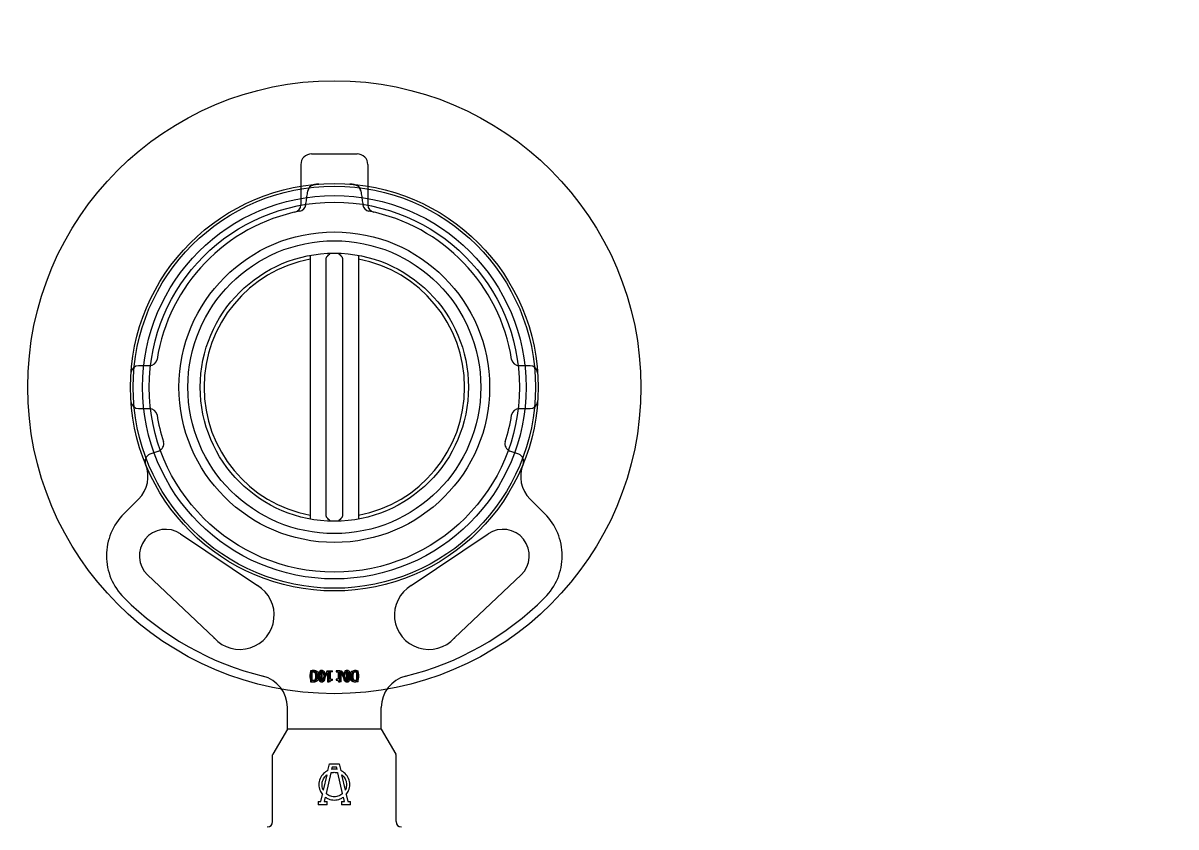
# Model space of a CAD drawing. Header units: inches. Extents: x 20 to 536, y 8 to 344.
# Drawn here: x 256.25 to 273.18, y 234.61 to 246.42 of the extents above; entities that cross this region are included whole.
import ezdxf

# ---------------------------------------------------------------- set-up
doc = ezdxf.new("R2010")
doc.units = ezdxf.units.IN
doc.header["$LTSCALE"] = 16
doc.header["$MEASUREMENT"] = 0
doc.linetypes.add('DASHED', pattern=[0.2067, 0.1654, -0.0413])
for name, color, linetype, lineweight in [('Dimension (ANSI)', 7, 'Continuous', 25), ('Hatch', 7, 'Continuous', 18), ('Hidden', 7, 'DASHED', 18), ('Visible', 7, 'Continuous', 18)]:
    doc.layers.add(name, color=color, linetype=linetype, lineweight=lineweight)
doc.styles.add('Standard D-E', font='arial.ttf')
doc.dimstyles.new('in [mm] D-E NeptuneBenson', dxfattribs={"dimscale": 16, "dimtxt": 0.15, "dimasz": 0.098425, "dimexe": 0.125, "dimexo": 0.063, "dimgap": 0.031496, "dimtad": 0, "dimtih": 1, "dimtoh": 1, "dimdec": 4, "dimrnd": 1e-08, "dimzin": 3, "dimdsep": 46, "dimlunit": 5, "dimtxsty": 'Standard D-E', "dimcen": 0.09, "dimdle": 0.393701, "dimclrd": 256, "dimclre": 256, "dimclrt": 256, "dimadec": 1, "dimazin": 1, "dimtfac": 1, "dimtofl": 0, "dimtmove": 0, "dimatfit": 3, "dimfxl": 1, "dimfrac": 1, "dimtolj": 1, "dimtzin": 4, "dimlwd": -1, "dimlwe": -1, "dimarcsym": 0})

# ---------------------------------------------------------------- blocks, each defined once
blk = doc.blocks.new('*D30')
at = {"layer": 'Defpoints', "color": 0, "transparency": 16777216}
for p in [(280.365, 266.212), (205.772, 251.439), (235.538, 221.673)]:
    blk.add_point(p, dxfattribs=at)
at = {"layer": 'Dimension (ANSI)', "transparency": 16777216}
for p, q in [((279.652, 266.925), (249.04, 297.536)), ((249.341, 295.008), (234.901, 280.568)), ((206.886, 252.553), (221.326, 266.993)), ((234.826, 222.386), (204.358, 252.854))]:
    blk.add_line(p, q, dxfattribs=at)
for points in [[(249.155, 295.194), (249.527, 294.823), (250.455, 296.122)], [(206.7, 252.739), (207.071, 252.367), (205.772, 251.439)]]:
    blk.add_solid(points, dxfattribs=at)
at = {"layer": 'Dimension (ANSI)', "transparency": 16777216, "char_height": 2.4, "attachment_point": 5, "rotation": 45, "style": 'Standard D-E'}
for s, insert in [('\\A1; 63{\\H1x;\\S3#16;} in', (226.008, 275.886)), ('\\A1;[1605.0 mm]', (229.557, 272.337))]:
    blk.add_mtext(s, dxfattribs=dict(at, insert=insert))

msp = doc.modelspace()

# ---------------------------------------------------------------- hatches: boundary and pattern name
at = {"layer": 'Hatch'}
h = msp.add_hatch(dxfattribs=at)
h.set_pattern_fill('ANSI31', color=256, scale=16, style=0)
edge = h.paths.add_edge_path()
edge.add_spline(control_points=[(288.5143, 241.07162), (288.48266, 241.0399), (288.45094, 241.00827), (288.38739, 240.94522), (288.35556, 240.9138), (288.32365, 240.88246)], knot_values=[-0.68216032, -0.68216032, -0.68216032, -0.68216032, -0.34078692, -0.34078692, 0, 0, 0, 0], degree=3, periodic=0)
edge.add_ellipse((260.82228, 241.07162), major_axis=(-0.18916, -27.50137), ratio=1, start_angle=20.505184, end_angle=90, ccw=False)
edge.add_line((270.27862, 215.24646), (270.27862, 214.98039))
edge.add_ellipse((260.82228, 241.07162), major_axis=(26.09123, 9.45634), ratio=1, start_angle=270, end_angle=270.218528)
edge.add_ellipse((260.82228, 241.07162), major_axis=(26.05498, 9.55579), ratio=1, start_angle=270, end_angle=288.656229)
edge.add_ellipse((260.82228, 241.07162), major_axis=(21.62912, 17.38838), ratio=1, start_angle=270, end_angle=270.516142)
edge.add_ellipse((260.82228, 241.07162), major_axis=(21.47161, 17.58252), ratio=1, start_angle=270, end_angle=281.373758)
edge.add_ellipse((260.82228, 241.07162), major_axis=(17.58252, 21.47161), ratio=1, start_angle=270, end_angle=270.516142)
edge.add_ellipse((260.82228, 241.07162), major_axis=(17.38838, 21.62912), ratio=1, start_angle=270, end_angle=308.796974)
edge.add_line((288.5743, 241.07162), (288.5143, 241.07162))
edge = h.paths.add_edge_path()
edge.add_spline(control_points=[(288.32365, 241.26078), (288.35556, 241.22945), (288.38739, 241.19803), (288.45094, 241.13498), (288.48266, 241.10334), (288.5143, 241.07162)], knot_values=[-0.68216034, -0.68216034, -0.68216034, -0.68216034, -0.34137341, -0.34137341, 0, 0, 0, 0], degree=3, periodic=0)
edge.add_line((288.5143, 241.07162), (288.5743, 241.07162))
edge.add_ellipse((260.82228, 241.07162), major_axis=(0, 27.75202), ratio=1, start_angle=270, end_angle=308.796974)
edge.add_ellipse((260.82228, 241.07162), major_axis=(-17.38838, 21.62912), ratio=1, start_angle=270, end_angle=270.516142)
edge.add_ellipse((260.82228, 241.07162), major_axis=(-17.58252, 21.47161), ratio=1, start_angle=270, end_angle=281.373758)
edge.add_ellipse((260.82228, 241.07162), major_axis=(-21.47161, 17.58252), ratio=1, start_angle=270, end_angle=270.516142)
edge.add_ellipse((260.82228, 241.07162), major_axis=(-21.62912, 17.38838), ratio=1, start_angle=270, end_angle=347.593958)
edge.add_ellipse((260.82228, 241.07162), major_axis=(-21.62912, -17.38838), ratio=1, start_angle=270, end_angle=270.516142)
edge.add_ellipse((260.82228, 241.07162), major_axis=(-21.47161, -17.58252), ratio=1, start_angle=270, end_angle=281.373758)
edge.add_ellipse((260.82228, 241.07162), major_axis=(-17.58252, -21.47161), ratio=1, start_angle=270, end_angle=270.516142)
edge.add_ellipse((260.82228, 241.07162), major_axis=(-17.38838, -21.62912), ratio=1, start_angle=270, end_angle=347.593958)
edge.add_ellipse((260.82228, 241.07162), major_axis=(17.38838, -21.62912), ratio=1, start_angle=270, end_angle=270.516142)
edge.add_ellipse((260.82228, 241.07162), major_axis=(17.58252, -21.47161), ratio=1, start_angle=270, end_angle=281.373758)
edge.add_ellipse((260.82228, 241.07162), major_axis=(21.47161, -17.58252), ratio=1, start_angle=270, end_angle=270.516142)
edge.add_ellipse((260.82228, 241.07162), major_axis=(21.62912, -17.38838), ratio=1, start_angle=270, end_angle=288.656229)
edge.add_ellipse((260.82228, 241.07162), major_axis=(26.05498, -9.55579), ratio=1, start_angle=270, end_angle=270.218528)
edge.add_line((251.36594, 214.98039), (251.36594, 215.24646))
edge.add_ellipse((260.82228, 241.07162), major_axis=(-25.82516, 9.45634), ratio=1, start_angle=200.505184, end_angle=450, ccw=False)
h = msp.add_hatch(dxfattribs=at)
h.set_pattern_fill('ANSI31', color=256, scale=16, angle=75.0002, style=0)
edge = h.paths.add_edge_path()
edge.add_line((243.4339, 262.70075), (243.06298, 262.72001))
edge.add_line((243.06298, 262.72001), (243.22296, 262.56002))
edge.add_line((243.22296, 262.56002), (243.23976, 262.54323))
edge.add_ellipse((260.82228, 241.07162), major_axis=(-17.58252, 21.47161), ratio=1, start_angle=359.483858, end_angle=360, ccw=False)
edge = h.paths.add_edge_path()
edge.add_line((239.35067, 258.65414), (239.33388, 258.67094))
edge.add_line((239.33388, 258.67094), (239.1739, 258.83092))
edge.add_line((239.1739, 258.83092), (239.19316, 258.46001))
edge.add_ellipse((260.82228, 241.07162), major_axis=(17.38838, 21.62912), ratio=1, start_angle=89.483858, end_angle=90, ccw=False)
edge = h.paths.add_edge_path()
edge.add_line((282.4514, 258.46001), (282.47066, 258.83092))
edge.add_line((282.47066, 258.83092), (282.31068, 258.67094))
edge.add_line((282.31068, 258.67094), (282.29389, 258.65414))
edge.add_ellipse((260.82228, 241.07162), major_axis=(17.58252, -21.47161), ratio=1, start_angle=89.483858, end_angle=90, ccw=False)
edge = h.paths.add_edge_path()
edge.add_line((278.4048, 262.54323), (278.42159, 262.56002))
edge.add_line((278.42159, 262.56002), (278.58157, 262.72001))
edge.add_line((278.58157, 262.72001), (278.21066, 262.70075))
edge.add_ellipse((260.82228, 241.07162), major_axis=(21.62912, -17.38838), ratio=1, start_angle=89.483858, end_angle=90, ccw=False)
edge = h.paths.add_edge_path()
edge.add_line((278.21066, 219.4425), (278.58157, 219.42324))
edge.add_line((278.58157, 219.42324), (278.42159, 219.58322))
edge.add_line((278.42159, 219.58322), (278.4048, 219.60002))
edge.add_ellipse((260.82228, 241.07162), major_axis=(-21.47161, -17.58252), ratio=1, start_angle=89.483858, end_angle=90, ccw=False)
edge = h.paths.add_edge_path()
edge.add_line((282.29389, 223.4891), (282.31068, 223.47231))
edge.add_line((282.31068, 223.47231), (282.47066, 223.31233))
edge.add_line((282.47066, 223.31233), (282.4514, 223.68324))
edge.add_ellipse((260.82228, 241.07162), major_axis=(-17.38838, -21.62912), ratio=1, start_angle=89.483858, end_angle=90, ccw=False)
edge = h.paths.add_edge_path()
edge.add_ellipse((260.82228, 241.07162), major_axis=(-21.62912, 17.38838), ratio=1, start_angle=89.483858, end_angle=90)
edge.add_line((243.4339, 219.4425), (243.06298, 219.42324))
edge.add_line((243.06298, 219.42324), (243.22296, 219.58322))
edge.add_line((243.22296, 219.58322), (243.23976, 219.60002))
edge = h.paths.add_edge_path()
edge.add_line((239.1739, 223.31233), (239.33388, 223.47231))
edge.add_line((239.33388, 223.47231), (239.35067, 223.4891))
edge.add_ellipse((260.82228, 241.07162), major_axis=(-17.58252, 21.47161), ratio=1, start_angle=89.483858, end_angle=90, ccw=False)
edge.add_line((239.19316, 223.68324), (239.1739, 223.31233))
edge = h.paths.add_edge_path()
edge.add_line((251.42031, 214.96075), (251.36594, 214.90662))
edge.add_line((251.36594, 214.90662), (251.36594, 214.82492))
edge.add_spline(control_points=[(251.36594, 214.82492), (251.34932, 214.85687), (251.33272, 214.88884), (251.29957, 214.95275), (251.28303, 214.98469), (251.26649, 215.01665)], knot_values=[-0.5485869, -0.5485869, -0.5485869, -0.5485869, -0.2741454, -0.2741454, 0, 0, 0, 0], degree=3, periodic=0)
edge.add_ellipse((260.82228, 241.07162), major_axis=(-26.09123, 9.45634), ratio=1, start_angle=89.781472, end_angle=90)
edge.add_ellipse((260.82228, 241.07162), major_axis=(-26.11088, 9.40197), ratio=1, start_angle=89.880639, end_angle=90)
edge = h.paths.add_edge_path()
edge.add_line((270.27862, 214.90662), (270.22425, 214.96075))
edge.add_ellipse((260.82228, 241.07162), major_axis=(-26.09123, -9.45634), ratio=1, start_angle=89.880639, end_angle=90)
edge.add_ellipse((260.82228, 241.07162), major_axis=(-26.05498, -9.55579), ratio=1, start_angle=89.781472, end_angle=90)
edge.add_spline(control_points=[(270.37806, 215.01665), (270.36153, 214.98469), (270.34498, 214.95275), (270.31184, 214.88884), (270.29524, 214.85688), (270.27862, 214.82492)], knot_values=[-0.54857901, -0.54857901, -0.54857901, -0.54857901, -0.27444207, -0.27444207, 0, 0, 0, 0], degree=3, periodic=0)
edge.add_line((270.27862, 214.82492), (270.27862, 214.90662))

# ---------------------------------------------------------------- linework, layer by layer
at = {"layer": 'Hidden', "linetype": 'Continuous', "lineweight": 18}
for p, q in [((260.48763, 244.49662), (261.15692, 244.49662)), ((260.33015, 244.33914), (260.33015, 243.74879)), ((261.31441, 244.33914), (261.31441, 243.74879)), ((258.11133, 241.38658), (257.94767, 241.38658)), ((263.69689, 241.38658), (263.53323, 241.38658)), ((257.94767, 240.75666), (258.11133, 240.75666)), ((263.53323, 240.75666), (263.69689, 240.75666)), ((258.24576, 240.13384), (258.11617, 240.08668)), ((263.52839, 240.08668), (263.3988, 240.13384)), ((257.94863, 239.42844), (257.73217, 239.21198)), ((263.91239, 239.21198), (263.69593, 239.42844)), ((258.56378, 238.91838), (259.69298, 238.1587)), ((261.95158, 238.1587), (263.08078, 238.91838)), ((259.06075, 237.38936), (258.08117, 238.315)), ((263.56339, 238.315), (262.58381, 237.38936)), ((260.47446, 236.90914), (260.47446, 236.74773)), ((260.51161, 236.90914), (260.47446, 236.90914)), ((260.47446, 236.74773), (260.51121, 236.74773)), ((260.49591, 236.89057), (260.51226, 236.89057)), ((260.49591, 236.7663), (260.49591, 236.89057)), ((260.51226, 236.7663), (260.49591, 236.7663)), ((260.62502, 236.90914), (260.62502, 236.74773)), ((260.64503, 236.90914), (260.62502, 236.90914)), ((260.62502, 236.74773), (260.6555, 236.74773)), ((260.64503, 236.76996), (260.64503, 236.90914)), ((260.71645, 236.90914), (260.64503, 236.76996)), ((260.6555, 236.74773), (260.72051, 236.87553)), ((260.71515, 236.90914), (260.71515, 236.89266)), ((260.71515, 236.90914), (260.7939, 236.90914)), ((260.7438, 236.89266), (260.71515, 236.89266)), ((260.72051, 236.87553), (260.72051, 236.74773)), ((260.72051, 236.74773), (260.74052, 236.74773)), ((260.74052, 236.74773), (260.74052, 236.90914)), ((260.7438, 236.89266), (260.7438, 236.7472)), ((260.7646, 236.78448), (260.7646, 236.89266)), ((260.7939, 236.89266), (260.7646, 236.89266)), ((260.7646, 236.78448), (260.7939, 236.78448)), ((260.7939, 236.89266), (260.7939, 236.90914)), ((260.7939, 236.7697), (260.7939, 236.78448)), ((260.85066, 236.90914), (260.85066, 236.89266)), ((260.90404, 236.90914), (260.85066, 236.90914)), ((260.85066, 236.89266), (260.87996, 236.89266)), ((260.85066, 236.78448), (260.85066, 236.7697)), ((260.87996, 236.78448), (260.85066, 236.78448)), ((260.87996, 236.89266), (260.87996, 236.78448)), ((260.90076, 236.7472), (260.90076, 236.89266)), ((260.90076, 236.89266), (260.92941, 236.89266)), ((260.90404, 236.90914), (260.90404, 236.74773)), ((260.90404, 236.90914), (260.92811, 236.90914)), ((260.92405, 236.74773), (260.90404, 236.74773)), ((260.92405, 236.74773), (260.92405, 236.87553)), ((260.98906, 236.74773), (260.92405, 236.87553)), ((260.92941, 236.90914), (260.92811, 236.90914)), ((260.92811, 236.90914), (260.99953, 236.76996)), ((260.92941, 236.89266), (260.92941, 236.90914)), ((261.01954, 236.74773), (260.98906, 236.74773)), ((260.99953, 236.90914), (261.01954, 236.90914)), ((260.99953, 236.90914), (260.99953, 236.76996)), ((261.01954, 236.74773), (261.01954, 236.90914)), ((261.14865, 236.89057), (261.1323, 236.89057)), ((261.1323, 236.7663), (261.14865, 236.7663)), ((261.13295, 236.90914), (261.1701, 236.90914)), ((261.1701, 236.74773), (261.13334, 236.74773)), ((261.14865, 236.89057), (261.14865, 236.7663)), ((261.1701, 236.74773), (261.1701, 236.90914)), ((260.76054, 236.7472), (260.7438, 236.7472)), ((260.88402, 236.7472), (260.90076, 236.7472)), ((260.1333, 236.05297), (260.1333, 236.37044)), ((261.51126, 236.05297), (261.51126, 236.37044)), ((260.1333, 236.05297), (259.9194, 235.68249)), ((261.51126, 236.05297), (260.1333, 236.05297)), ((261.51126, 236.05297), (261.72515, 235.68249)), ((259.91677, 234.69367), (259.91677, 235.67265)), ((261.72779, 234.69367), (261.72779, 235.67265)), ((260.76997, 235.40911), (260.70136, 235.10467)), ((260.72902, 235.44408), (260.75102, 235.5417)), ((260.75102, 235.5417), (260.89354, 235.5417)), ((260.78912, 235.49406), (260.78154, 235.46045)), ((260.85544, 235.49406), (260.78912, 235.49406)), ((260.86302, 235.46045), (260.85544, 235.49406)), ((260.9432, 235.10467), (260.87459, 235.40911)), ((260.89354, 235.5417), (260.91554, 235.44408)), ((260.66354, 235.15352), (260.71485, 235.38121)), ((260.92971, 235.38121), (260.98102, 235.15352)), ((260.62645, 234.98895), (260.64937, 235.09065)), ((260.99519, 235.09065), (261.01811, 234.98895)), ((260.58409, 234.98895), (260.62645, 234.98895)), ((260.58409, 234.98895), (260.58409, 234.94131)), ((260.71795, 234.94131), (260.58409, 234.94131)), ((260.68979, 235.05333), (260.67528, 234.98895)), ((260.67528, 234.98895), (260.71795, 234.98895)), ((260.71795, 234.94131), (260.71795, 234.98895)), ((260.92661, 234.98895), (260.96928, 234.98895)), ((260.92661, 234.98895), (260.92661, 234.94131)), ((261.06047, 234.94131), (260.92661, 234.94131)), ((260.96928, 234.98895), (260.95477, 235.05333)), ((261.01811, 234.98895), (261.06047, 234.98895)), ((261.06047, 234.94131), (261.06047, 234.98895))]:
    msp.add_line(p, q, dxfattribs=at)
for radius in [2.99213, 2.95276, 2.81496, 2.71654]:
    msp.add_circle((260.82228, 241.07162), radius, dxfattribs=at)
for centre, radius, start, end in [((260.48763, 244.33914), 0.15748, 90, 180), ((261.15692, 244.33914), 0.15748, 0, 90), ((260.21992, 243.74879), 0.11024, 282.680383, 0), ((260.29386, 243.76436), 0.11024, 281.102469, 352.124709), ((261.35069, 243.76436), 0.11024, 187.875291, 258.897531), ((261.42464, 243.74879), 0.11024, 180, 257.319617), ((260.82228, 241.07162), 2.63386, 101.102469, 171.086116), ((260.82228, 241.07162), 2.63386, 8.913884, 78.897531), ((257.94767, 241.27635), 0.11024, 90, 175.926377), ((258.11133, 241.49682), 0.11024, 270, 351.086116), ((263.53323, 241.49682), 0.11024, 188.913884, 270), ((263.69689, 241.27635), 0.11024, 4.073623, 90), ((257.94767, 240.8669), 0.11024, 184.073623, 270), ((263.69689, 240.8669), 0.11024, 270, 355.926377), ((258.11133, 240.64643), 0.11024, 8.913884, 89.999999), ((260.82228, 241.07162), 2.63386, 188.913884, 197.697685), ((260.82228, 241.07162), 2.63386, 342.302315, 351.086116), ((263.53323, 240.64643), 0.11024, 90.000001, 171.086116), ((258.20805, 240.23743), 0.11024, 290, 17.697685), ((263.43651, 240.23743), 0.11024, 162.302315, 250), ((258.15387, 239.98309), 0.11024, 110, 202.192177), ((263.49068, 239.98309), 0.11024, 337.807823, 70), ((257.61456, 239.76251), 0.47244, 315, 22.201029), ((264.03, 239.76251), 0.47244, 157.798971, 225), ((258.34741, 238.59675), 0.87008, 135, 225.000055), ((263.29715, 238.59675), 0.87008, 314.999945, 45), ((258.34741, 238.59675), 0.38764, 56.069097, 226.621777), ((263.29715, 238.59675), 0.38764, 313.378223, 123.930903), ((259.43618, 237.72529), 0.50378, 221.820755, 59.353327), ((262.20838, 237.72529), 0.50378, 120.646673, 318.179245), ((260.82228, 241.07162), 4.37008, 225.000055, 256.196428), ((260.82228, 241.07162), 4.37008, 283.803572, 314.999945), ((259.66086, 236.37044), 0.47244, 0, 76.123056), ((261.9837, 236.37044), 0.47244, 103.876944, 180), ((259.93645, 235.67265), 0.01969, 150, 180), ((261.70811, 235.67265), 0.01969, 0, 30), ((259.83803, 234.69367), 0.07874, 270, 0), ((261.80653, 234.69367), 0.07874, 180, 270)]:
    msp.add_arc(centre, radius, start, end, dxfattribs=at)
for points, knots in [([(260.59357, 244.05499), (260.5712, 244.05328), (260.55087, 244.05068), (260.51611, 244.0435), (260.5018, 244.03891), (260.47969, 244.02878), (260.4719, 244.02346), (260.45876, 244.01096), (260.45303, 244.0035), (260.4438, 243.98478), (260.44029, 243.97546), (260.43617, 243.9596), (260.43502, 243.95431), (260.43407, 243.94878)], [2.30311434, 2.30311434, 2.30311434, 2.30311434, 2.51602996, 2.51602996, 2.72894559, 2.72894559, 2.94186122, 2.94186122, 3.15477685, 3.15477685, 3.30076289, 3.30076289, 3.36769247, 3.36769247, 3.36769247, 3.36769247]), ([(260.43407, 243.94878), (260.43584, 243.95899), (260.43825, 243.96839), (260.44394, 243.98506), (260.44722, 243.99223), (260.45495, 244.00573), (260.45939, 244.01137), (260.47079, 244.02261), (260.47833, 244.02795), (260.49981, 244.03818), (260.51377, 244.04284), (260.54792, 244.05022), (260.56799, 244.05292), (260.59129, 244.05482), (260.59243, 244.05491), (260.59357, 244.05499)], [0, 0, 0, 0, 0.1236599, 0.1236599, 0.25216141, 0.25216141, 0.41492627, 0.41492627, 0.6278392, 0.6278392, 0.84075214, 0.84075214, 1.05366507, 1.05366507, 1.06456467, 1.06456467, 1.06456467, 1.06456467]), ([(261.21049, 243.94878), (261.20872, 243.95899), (261.2063, 243.96839), (261.20062, 243.98506), (261.19733, 243.99223), (261.18961, 244.00573), (261.18517, 244.01137), (261.17377, 244.02261), (261.16622, 244.02795), (261.14475, 244.03818), (261.13079, 244.04284), (261.09664, 244.05022), (261.07657, 244.05292), (261.05327, 244.05482), (261.05213, 244.05491), (261.05099, 244.05499)], [0, 0, 0, 0, 0.1236599, 0.1236599, 0.25216141, 0.25216141, 0.41492627, 0.41492627, 0.6278392, 0.6278392, 0.84075214, 0.84075214, 1.05366507, 1.05366507, 1.06456467, 1.06456467, 1.06456467, 1.06456467]), ([(261.05099, 244.05499), (261.07336, 244.05328), (261.09369, 244.05068), (261.12845, 244.0435), (261.14276, 244.03891), (261.16487, 244.02878), (261.17266, 244.02346), (261.1858, 244.01096), (261.19153, 244.0035), (261.20076, 243.98478), (261.20427, 243.97546), (261.20839, 243.9596), (261.20953, 243.95431), (261.21049, 243.94878)], [2.30311434, 2.30311434, 2.30311434, 2.30311434, 2.51602996, 2.51602996, 2.72894559, 2.72894559, 2.94186122, 2.94186122, 3.15477685, 3.15477685, 3.30076289, 3.30076289, 3.36769247, 3.36769247, 3.36769247, 3.36769247]), ([(260.40306, 243.74926), (260.40491, 243.76261), (260.4068, 243.77595), (260.41066, 243.80262), (260.41264, 243.81595), (260.41667, 243.84258), (260.41874, 243.85588), (260.42296, 243.88247), (260.42511, 243.89575), (260.42952, 243.92228), (260.43177, 243.93554), (260.43407, 243.94878)], [0, 0, 0, 0, 0.107724216, 0.107724216, 0.215448432, 0.215448432, 0.323172648, 0.323172648, 0.430896864, 0.430896864, 0.538621081, 0.538621081, 0.538621081, 0.538621081]), ([(261.21049, 243.94878), (261.21279, 243.93554), (261.21504, 243.92228), (261.21945, 243.89575), (261.2216, 243.88247), (261.22582, 243.85588), (261.22788, 243.84258), (261.23192, 243.81595), (261.2339, 243.80262), (261.23776, 243.77595), (261.23965, 243.76261), (261.2415, 243.74926)], [0, 0, 0, 0, 0.107724216, 0.107724216, 0.215448432, 0.215448432, 0.323172648, 0.323172648, 0.430896864, 0.430896864, 0.538621081, 0.538621081, 0.538621081, 0.538621081]), ([(259.69298, 238.1587), (259.69298, 238.1587), (259.69311, 238.15891), (259.69363, 238.15974), (259.69401, 238.16034), (259.69498, 238.16186), (259.69555, 238.16277), (259.69682, 238.16477), (259.6975, 238.16585), (259.69821, 238.16697), (259.69822, 238.167), (259.69824, 238.16703)], [-0.0391668313, -0.0391668313, -0.0391668313, -0.0391668313, -0.029404309, -0.029404309, -0.0196396615, -0.0196396615, -0.0098708508, -0.0098708508, 0, 0, 0.0002349404, 0.0002349404, 0.0002349404, 0.0002349404]), ([(261.94632, 238.16703), (261.94633, 238.167), (261.94635, 238.16697), (261.94706, 238.16585), (261.94774, 238.16477), (261.94901, 238.16277), (261.94958, 238.16186), (261.95054, 238.16034), (261.95092, 238.15974), (261.95144, 238.15891), (261.95158, 238.1587), (261.95158, 238.1587)], [-0.0394011047, -0.0394011047, -0.0394011047, -0.0394011047, -0.0391661683, -0.0391661683, -0.0292954845, -0.0292954845, -0.0195268392, -0.0195268392, -0.009762357, -0.009762357, 0, 0, 0, 0]), ([(259.05369, 237.38249), (259.05371, 237.38251), (259.05373, 237.38253), (259.05468, 237.38346), (259.0556, 237.38436), (259.0573, 237.38601), (259.05807, 237.38676), (259.05936, 237.38801), (259.05987, 237.38851), (259.06057, 237.38919), (259.06075, 237.38936), (259.06075, 237.38936)], [-0.0394099159, -0.0394099159, -0.0394099159, -0.0394099159, -0.0391805422, -0.0391805422, -0.0292922377, -0.0292922377, -0.0195207149, -0.0195207149, -0.0097580881, -0.0097580881, 0, 0, 0, 0]), ([(262.58381, 237.38936), (262.58381, 237.38936), (262.58399, 237.38919), (262.58469, 237.38851), (262.5852, 237.38801), (262.58649, 237.38676), (262.58726, 237.38601), (262.58896, 237.38436), (262.58988, 237.38346), (262.59083, 237.38253), (262.59085, 237.38251), (262.59087, 237.38249)], [-0.0391819598, -0.0391819598, -0.0391819598, -0.0391819598, -0.0294235186, -0.0294235186, -0.0196605386, -0.0196605386, -0.0098886623, -0.0098886623, 0, 0, 0.000229382, 0.000229382, 0.000229382, 0.000229382]), ([(260.51541, 236.91255), (260.51125, 236.91255), (260.5071, 236.91216), (260.49938, 236.91044), (260.49582, 236.90919), (260.48755, 236.90484), (260.48331, 236.9013), (260.47613, 236.89229), (260.47272, 236.88624), (260.46774, 236.87072), (260.46631, 236.86322), (260.46486, 236.85155), (260.46449, 236.84718), (260.46412, 236.84049), (260.46402, 236.83814), (260.46393, 236.83458), (260.46391, 236.83335), (260.46388, 236.8309), (260.46387, 236.82967), (260.46387, 236.82844)], [-0.366320233, -0.366320233, -0.366320233, -0.366320233, -0.313617086, -0.313617086, -0.265544382, -0.265544382, -0.19586383, -0.19586383, -0.126420664, -0.126420664, -0.069755425, -0.069755425, -0.036591851, -0.036591851, -0.018698882, -0.018698882, -0.009386338, -0.009386338, 0, 0, 0, 0]), ([(260.46387, 236.82844), (260.46387, 236.81064), (260.46552, 236.79244), (260.47261, 236.77231), (260.47529, 236.76625), (260.48298, 236.75619), (260.48714, 236.75256), (260.49779, 236.7467), (260.50418, 236.74512), (260.51229, 236.74451), (260.51385, 236.74446), (260.51541, 236.74446)], [-0.32937722, -0.32937722, -0.32937722, -0.32937722, -0.17104907, -0.17104907, -0.115548814, -0.115548814, -0.069101164, -0.069101164, -0.013221831, -0.013221831, 0, 0, 0, 0]), ([(260.48584, 236.82844), (260.48584, 236.84427), (260.48672, 236.85378), (260.48807, 236.86514), (260.48934, 236.87187), (260.4916, 236.87762)], [-0.0876462716, -0.0876462716, -0.0876462716, -0.0876462716, -0.0479816509, -0.0479816509, 0, 0, 0, 0]), ([(260.49173, 236.77912), (260.49036, 236.78257), (260.48936, 236.78627), (260.48783, 236.79378), (260.48706, 236.79899), (260.48627, 236.81038), (260.48611, 236.81379), (260.48595, 236.819), (260.48591, 236.82083), (260.48587, 236.82362), (260.48586, 236.82457), (260.48585, 236.82601), (260.48585, 236.8265), (260.48584, 236.82747), (260.48584, 236.82795), (260.48584, 236.82844)], [-0.174413692, -0.174413692, -0.174413692, -0.174413692, -0.115670729, -0.115670729, -0.054377333, -0.054377333, -0.028614968, -0.028614968, -0.01465395, -0.01465395, -0.007398215, -0.007398215, -0.003686578, -0.003686578, 0, 0, 0, 0]), ([(260.4916, 236.87762), (260.493, 236.88126), (260.49487, 236.88463), (260.49997, 236.89023), (260.50257, 236.8917), (260.50789, 236.89406), (260.51166, 236.89462), (260.51541, 236.89462)], [-0.0656606858, -0.0656606858, -0.0656606858, -0.0656606858, -0.0489049499, -0.0489049499, -0.0317352905, -0.0317352905, 0, 0, 0, 0]), ([(260.51541, 236.76238), (260.51176, 236.76238), (260.50806, 236.7629), (260.50305, 236.76504), (260.5004, 236.76642), (260.4951, 236.7721), (260.49318, 236.77547), (260.49173, 236.77912)], [-0.130088001, -0.130088001, -0.130088001, -0.130088001, -0.06286947, -0.06286947, -0.030503797, -0.030503797, 0, 0, 0, 0]), ([(260.51121, 236.74773), (260.51829, 236.74773), (260.52578, 236.74797), (260.53997, 236.74946), (260.54559, 236.75059), (260.55749, 236.75433), (260.56355, 236.75694), (260.56903, 236.76055)], [0, 0, 0, 0, 0.060440695, 0.060440695, 0.120434102, 0.120434102, 0.183561658, 0.183561658, 0.183561658, 0.183561658]), ([(260.56877, 236.89619), (260.56258, 236.90008), (260.55607, 236.90316), (260.54552, 236.90627), (260.53442, 236.90914), (260.51161, 236.90914)], [0, 0, 0, 0, 0.0587446901, 0.0587446901, 0.0906487641, 0.0906487641, 0.0906487641, 0.0906487641]), ([(260.51226, 236.89057), (260.51748, 236.89057), (260.52283, 236.89034), (260.53638, 236.88882), (260.54129, 236.88732), (260.54804, 236.8851), (260.5526, 236.88284), (260.55687, 236.87984)], [0, 0, 0, 0, 0.044505736, 0.044505736, 0.114852539, 0.114852539, 0.291185784, 0.291185784, 0.291185784, 0.291185784]), ([(260.5549, 236.77598), (260.55014, 236.77317), (260.54517, 236.77102), (260.5353, 236.76813), (260.52706, 236.7663), (260.51226, 236.7663)], [0, 0, 0, 0, 0.0448067037, 0.0448067037, 0.0853544224, 0.0853544224, 0.0853544224, 0.0853544224]), ([(260.56708, 236.82857), (260.56708, 236.85283), (260.56408, 236.86952), (260.55654, 236.88936), (260.55324, 236.89422), (260.5473, 236.90152), (260.5432, 236.90491), (260.53271, 236.91044), (260.52642, 236.91191), (260.51853, 236.91249), (260.51697, 236.91255), (260.51541, 236.91255)], [-0.187600973, -0.187600973, -0.187600973, -0.187600973, -0.140846763, -0.140846763, -0.110286961, -0.110286961, -0.066739037, -0.066739037, -0.013235496, -0.013235496, 0, 0, 0, 0]), ([(260.51541, 236.89462), (260.51929, 236.89462), (260.52331, 236.89405), (260.52828, 236.89174), (260.53099, 236.89031), (260.53634, 236.88433), (260.53822, 236.88092), (260.53961, 236.87723)], [-0.153015949, -0.153015949, -0.153015949, -0.153015949, -0.063811293, -0.063811293, -0.030391304, -0.030391304, 0, 0, 0, 0]), ([(260.51541, 236.74446), (260.51967, 236.74446), (260.52399, 236.74485), (260.53199, 236.74669), (260.53567, 236.74802), (260.54384, 236.75248), (260.5479, 236.75593), (260.55491, 236.76474), (260.55827, 236.77072), (260.5649, 236.79141), (260.56655, 236.80597), (260.56704, 236.82326), (260.56708, 236.82592), (260.56708, 236.82857)], [-0.401198967, -0.401198967, -0.401198967, -0.401198967, -0.339239024, -0.339239024, -0.283716192, -0.283716192, -0.209019785, -0.209019785, -0.131845749, -0.131845749, -0.020176299, -0.020176299, 0, 0, 0, 0]), ([(260.53947, 236.77938), (260.53799, 236.77568), (260.53602, 236.77221), (260.53076, 236.76661), (260.52818, 236.76519), (260.52285, 236.76291), (260.51909, 236.76238), (260.51541, 236.76238)], [-0.0649643533, -0.0649643533, -0.0649643533, -0.0649643533, -0.0479606216, -0.0479606216, -0.0311867312, -0.0311867312, 0, 0, 0, 0]), ([(260.5451, 236.82857), (260.5451, 236.81356), (260.54433, 236.80362), (260.54301, 236.79182), (260.54176, 236.78514), (260.53947, 236.77938)], [-0.0909123665, -0.0909123665, -0.0909123665, -0.0909123665, -0.0478393759, -0.0478393759, 0, 0, 0, 0]), ([(260.53961, 236.87723), (260.54285, 236.86874), (260.54372, 236.86054), (260.54488, 236.84796), (260.5451, 236.83755), (260.5451, 236.82857)], [-0.0957885026, -0.0957885026, -0.0957885026, -0.0957885026, -0.068480317, -0.068480317, 0, 0, 0, 0]), ([(260.57937, 236.8283), (260.57937, 236.81881), (260.57816, 236.80913), (260.57274, 236.79491), (260.56991, 236.78995), (260.56293, 236.78174), (260.55912, 236.77857), (260.5549, 236.77598)], [0, 0, 0, 0, 0.072372782, 0.072372782, 0.116979411, 0.116979411, 0.15687009, 0.15687009, 0.15687009, 0.15687009]), ([(260.55687, 236.87984), (260.56131, 236.87684), (260.56524, 236.87317), (260.57325, 236.86228), (260.57555, 236.85566), (260.57869, 236.84367), (260.57937, 236.83586), (260.57937, 236.8283)], [0, 0, 0, 0, 0.043260185, 0.043260185, 0.105826832, 0.105826832, 0.202634421, 0.202634421, 0.202634421, 0.202634421]), ([(260.60173, 236.82857), (260.60173, 236.84005), (260.59992, 236.85127), (260.59277, 236.86935), (260.58862, 236.87659), (260.57927, 236.88804), (260.57433, 236.89252), (260.56877, 236.89619)], [0, 0, 0, 0, 0.087529213, 0.087529213, 0.149348374, 0.149348374, 0.202535444, 0.202535444, 0.202535444, 0.202535444]), ([(260.56903, 236.76055), (260.57449, 236.76417), (260.57944, 236.76851), (260.58844, 236.77916), (260.5936, 236.78693), (260.60045, 236.80752), (260.60173, 236.81807), (260.60173, 236.82857)], [0, 0, 0, 0, 0.052602858, 0.052602858, 0.109265628, 0.109265628, 0.161770792, 0.161770792, 0.161770792, 0.161770792]), ([(260.63653, 236.91255), (260.63244, 236.91255), (260.62835, 236.91218), (260.62071, 236.9105), (260.61719, 236.90928), (260.60904, 236.90508), (260.60489, 236.90169), (260.59745, 236.89271), (260.59407, 236.88661), (260.58722, 236.86603), (260.58553, 236.85115), (260.58503, 236.83376), (260.585, 236.83109), (260.585, 236.82844)], [-0.36342485, -0.36342485, -0.36342485, -0.36342485, -0.314566353, -0.314566353, -0.269830239, -0.269830239, -0.205060654, -0.205060654, -0.13258773, -0.13258773, -0.020262921, -0.020262921, 0, 0, 0, 0]), ([(260.585, 236.82844), (260.585, 236.80987), (260.5868, 236.79081), (260.59573, 236.76741), (260.59919, 236.76244), (260.60502, 236.75536), (260.60907, 236.75201), (260.6193, 236.74664), (260.62533, 236.74515), (260.6332, 236.74452), (260.63487, 236.74446), (260.63653, 236.74446)], [-0.188969819, -0.188969819, -0.188969819, -0.188969819, -0.133911297, -0.133911297, -0.104526704, -0.104526704, -0.062503335, -0.062503335, -0.013191232, -0.013191232, 0, 0, 0, 0]), ([(260.60697, 236.82844), (260.60697, 236.84391), (260.60781, 236.85301), (260.60903, 236.86426), (260.61032, 236.8715), (260.61273, 236.87762)], [-0.0865547966, -0.0865547966, -0.0865547966, -0.0865547966, -0.0504601915, -0.0504601915, 0, 0, 0, 0]), ([(260.61286, 236.77912), (260.60981, 236.78682), (260.60873, 236.79535), (260.60728, 236.80891), (260.60697, 236.81908), (260.60697, 236.82844)], [-0.103779114, -0.103779114, -0.103779114, -0.103779114, -0.071310075, -0.071310075, 0, 0, 0, 0]), ([(260.61273, 236.87762), (260.6135, 236.87962), (260.61442, 236.88157), (260.61654, 236.88504), (260.61771, 236.88659), (260.62153, 236.89052), (260.62404, 236.8919), (260.62934, 236.89411), (260.63294, 236.89462), (260.63653, 236.89462)], [-0.0645311603, -0.0645311603, -0.0645311603, -0.0645311603, -0.054473203, -0.054473203, -0.0453115142, -0.0453115142, -0.0283680152, -0.0283680152, 0, 0, 0, 0]), ([(260.63653, 236.76238), (260.63281, 236.76238), (260.62904, 236.76292), (260.62406, 236.76511), (260.62151, 236.76646), (260.61624, 236.77207), (260.6143, 236.77549), (260.61286, 236.77912)], [-0.125547527, -0.125547527, -0.125547527, -0.125547527, -0.059954436, -0.059954436, -0.029957518, -0.029957518, 0, 0, 0, 0]), ([(260.6882, 236.82857), (260.6882, 236.85029), (260.68576, 236.86862), (260.67721, 236.89021), (260.67385, 236.89497), (260.66791, 236.90197), (260.66388, 236.9052), (260.6537, 236.91043), (260.64768, 236.91187), (260.63989, 236.91248), (260.63821, 236.91255), (260.63653, 236.91255)], [-0.186250774, -0.186250774, -0.186250774, -0.186250774, -0.132345258, -0.132345258, -0.10238768, -0.10238768, -0.061688522, -0.061688522, -0.013226135, -0.013226135, 0, 0, 0, 0]), ([(260.63653, 236.89462), (260.63861, 236.89462), (260.64071, 236.89446), (260.64459, 236.8937), (260.64638, 236.89315), (260.64942, 236.89173), (260.65205, 236.89033), (260.65743, 236.88441), (260.65935, 236.88093), (260.66073, 236.87723)], [-0.147079807, -0.147079807, -0.147079807, -0.147079807, -0.102041421, -0.102041421, -0.061797626, -0.061797626, -0.030238662, -0.030238662, 0, 0, 0, 0]), ([(260.63653, 236.74446), (260.64064, 236.74446), (260.64477, 236.74482), (260.65247, 236.7465), (260.65602, 236.74772), (260.66412, 236.75187), (260.66821, 236.75517), (260.67575, 236.76411), (260.67904, 236.77015), (260.68588, 236.79021), (260.68763, 236.80523), (260.68817, 236.82299), (260.6882, 236.82578), (260.6882, 236.82857)], [-0.352389821, -0.352389821, -0.352389821, -0.352389821, -0.306030752, -0.306030752, -0.263970579, -0.263970579, -0.204698491, -0.204698491, -0.135386695, -0.135386695, -0.021232323, -0.021232323, 0, 0, 0, 0]), ([(260.6606, 236.77938), (260.65979, 236.77735), (260.65882, 236.77537), (260.65661, 236.77184), (260.6554, 236.77028), (260.65151, 236.76638), (260.64904, 236.76504), (260.64374, 236.76288), (260.64011, 236.76238), (260.63653, 236.76238)], [-0.0640399717, -0.0640399717, -0.0640399717, -0.0640399717, -0.0539442507, -0.0539442507, -0.0447893953, -0.0447893953, -0.0282701158, -0.0282701158, 0, 0, 0, 0]), ([(260.66623, 236.82857), (260.66623, 236.81244), (260.66533, 236.8028), (260.66427, 236.79256), (260.66301, 236.78546), (260.6606, 236.77938)], [-0.0787529308, -0.0787529308, -0.0787529308, -0.0787529308, -0.0500105562, -0.0500105562, 0, 0, 0, 0]), ([(260.66073, 236.87723), (260.66398, 236.86873), (260.66485, 236.86054), (260.66601, 236.84796), (260.66623, 236.83755), (260.66623, 236.82857)], [-0.0957677397, -0.0957677397, -0.0957677397, -0.0957677397, -0.0684617329, -0.0684617329, 0, 0, 0, 0]), ([(260.76054, 236.7472), (260.76071, 236.7493), (260.76102, 236.75142), (260.76201, 236.75523), (260.76263, 236.75696), (260.76445, 236.7604), (260.76568, 236.76203), (260.76815, 236.76419), (260.77005, 236.76566), (260.7787, 236.76878), (260.7848, 236.76948), (260.79174, 236.76969), (260.79282, 236.7697), (260.7939, 236.7697)], [-0.243637697, -0.243637697, -0.243637697, -0.243637697, -0.18804168, -0.18804168, -0.139814303, -0.139814303, -0.085271959, -0.085271959, -0.052972768, -0.052972768, -0.008226546, -0.008226546, 0, 0, 0, 0]), ([(260.85066, 236.7697), (260.85751, 236.7697), (260.86487, 236.76911), (260.87441, 236.76572), (260.87634, 236.76424), (260.87881, 236.76211), (260.88005, 236.76049), (260.88189, 236.75705), (260.88253, 236.7553), (260.88353, 236.75147), (260.88385, 236.74932), (260.88402, 236.7472)], [0, 0, 0, 0, 0.05222976, 0.05222976, 0.084869428, 0.084869428, 0.141199997, 0.141199997, 0.191241448, 0.191241448, 0.249193805, 0.249193805, 0.249193805, 0.249193805]), ([(261.00802, 236.91255), (261.00162, 236.91255), (260.99516, 236.91165), (260.98423, 236.90739), (260.97985, 236.90463), (260.97235, 236.89738), (260.96902, 236.89281), (260.96257, 236.87925), (260.96033, 236.87077), (260.957, 236.85154), (260.95635, 236.83974), (260.95635, 236.82857)], [0, 0, 0, 0, 0.050704563, 0.050704563, 0.091709303, 0.091709303, 0.131196866, 0.131196866, 0.18017527, 0.18017527, 0.245895897, 0.245895897, 0.245895897, 0.245895897]), ([(260.95635, 236.82857), (260.95635, 236.8091), (260.95823, 236.79112), (260.96552, 236.77033), (260.96876, 236.76398), (260.97685, 236.75475), (260.98086, 236.75162), (260.98897, 236.74753), (260.99268, 236.74632), (261.0003, 236.74478), (261.00417, 236.74446), (261.00802, 236.74446)], [0, 0, 0, 0, 0.148364926, 0.148364926, 0.218915081, 0.218915081, 0.271030006, 0.271030006, 0.310811821, 0.310811821, 0.35032937, 0.35032937, 0.35032937, 0.35032937]), ([(260.97833, 236.82857), (260.97833, 236.83755), (260.97855, 236.84794), (260.97971, 236.86054), (260.98058, 236.86873), (260.98382, 236.87723)], [0, 0, 0, 0, 0.0684313138, 0.0684313138, 0.0958308045, 0.0958308045, 0.0958308045, 0.0958308045]), ([(260.98395, 236.77938), (260.98153, 236.7855), (260.98027, 236.79266), (260.97923, 236.80289), (260.97833, 236.81249), (260.97833, 236.82857)], [0, 0, 0, 0, 0.0503829338, 0.0503829338, 0.0786654707, 0.0786654707, 0.0786654707, 0.0786654707]), ([(260.98382, 236.87723), (260.98522, 236.88095), (260.98714, 236.88444), (260.99254, 236.89036), (260.99518, 236.89176), (260.99826, 236.89318), (261.00008, 236.89373), (261.00394, 236.89447), (261.00599, 236.89462), (261.00802, 236.89462)], [0, 0, 0, 0, 0.030378289, 0.030378289, 0.061934336, 0.061934336, 0.102137998, 0.102137998, 0.145626941, 0.145626941, 0.145626941, 0.145626941]), ([(261.00802, 236.76238), (261.00441, 236.76238), (261.00075, 236.76289), (260.99548, 236.76506), (260.993, 236.76641), (260.9891, 236.77035), (260.98792, 236.77189), (260.98573, 236.77538), (260.98477, 236.77736), (260.98395, 236.77938)], [0, 0, 0, 0, 0.0285702907, 0.0285702907, 0.0446469514, 0.0446469514, 0.0532742, 0.0532742, 0.0628990763, 0.0628990763, 0.0628990763, 0.0628990763]), ([(261.05956, 236.82844), (261.05956, 236.84528), (261.05815, 236.86247), (261.0509, 236.886), (261.04731, 236.89231), (261.04019, 236.90118), (261.03614, 236.90463), (261.02793, 236.90907), (261.02423, 236.9104), (261.01633, 236.91216), (261.01218, 236.91255), (261.00802, 236.91255)], [0, 0, 0, 0, 0.128356108, 0.128356108, 0.211784999, 0.211784999, 0.288912783, 0.288912783, 0.345741066, 0.345741066, 0.405337774, 0.405337774, 0.405337774, 0.405337774]), ([(261.00802, 236.89462), (261.01163, 236.89462), (261.01525, 236.8941), (261.02055, 236.89188), (261.02305, 236.8905), (261.02686, 236.88658), (261.02801, 236.88505), (261.03013, 236.88159), (261.03106, 236.87963), (261.03183, 236.87762)], [0, 0, 0, 0, 0.0285515711, 0.0285515711, 0.0453675714, 0.0453675714, 0.0543582295, 0.0543582295, 0.0643756174, 0.0643756174, 0.0643756174, 0.0643756174]), ([(261.00802, 236.74446), (261.0147, 236.74446), (261.02135, 236.74545), (261.03245, 236.75006), (261.03682, 236.75301), (261.04361, 236.75998), (261.0472, 236.76463), (261.05411, 236.78018), (261.05629, 236.78943), (261.05904, 236.80821), (261.05956, 236.81851), (261.05956, 236.82844)], [0, 0, 0, 0, 0.052865127, 0.052865127, 0.095304938, 0.095304938, 0.128967502, 0.128967502, 0.166732293, 0.166732293, 0.208061934, 0.208061934, 0.208061934, 0.208061934]), ([(261.0317, 236.77912), (261.03025, 236.77547), (261.0283, 236.77204), (261.023, 236.76643), (261.02045, 236.76508), (261.01547, 236.76291), (261.01172, 236.76238), (261.00802, 236.76238)], [0, 0, 0, 0, 0.030131093, 0.030131093, 0.060093814, 0.060093814, 0.124431643, 0.124431643, 0.124431643, 0.124431643]), ([(261.03759, 236.82844), (261.03759, 236.81909), (261.03728, 236.80894), (261.03585, 236.79558), (261.0348, 236.78693), (261.0317, 236.77912)], [0, 0, 0, 0, 0.071212274, 0.071212274, 0.102225018, 0.102225018, 0.102225018, 0.102225018]), ([(261.03183, 236.87762), (261.03412, 236.8718), (261.03539, 236.86498), (261.03672, 236.85367), (261.03759, 236.84422), (261.03759, 236.82844)], [0, 0, 0, 0, 0.0480102731, 0.0480102731, 0.0871132602, 0.0871132602, 0.0871132602, 0.0871132602]), ([(261.07579, 236.89619), (261.07025, 236.89254), (261.06533, 236.88808), (261.05566, 236.87626), (261.05214, 236.86954), (261.04557, 236.8546), (261.04334, 236.84386), (261.04285, 236.83134), (261.04282, 236.82996), (261.04282, 236.82857)], [-0.168854897, -0.168854897, -0.168854897, -0.168854897, -0.136187178, -0.136187178, -0.095421884, -0.095421884, -0.010582904, -0.010582904, 0, 0, 0, 0]), ([(261.04282, 236.82857), (261.04282, 236.82008), (261.04366, 236.81154), (261.04709, 236.79794), (261.04955, 236.79048), (261.05927, 236.77453), (261.06538, 236.7679), (261.07361, 236.76185), (261.07456, 236.76119), (261.07553, 236.76055)], [-0.264093232, -0.264093232, -0.264093232, -0.264093232, -0.15390777, -0.15390777, -0.081487415, -0.081487415, -0.009253089, -0.009253089, 0, 0, 0, 0]), ([(261.06519, 236.8283), (261.06519, 236.83538), (261.06579, 236.84267), (261.06857, 236.85438), (261.07063, 236.86065), (261.07823, 236.87212), (261.0826, 236.87641), (261.08769, 236.87984)], [-0.189135303, -0.189135303, -0.189135303, -0.189135303, -0.107207927, -0.107207927, -0.049391227, -0.049391227, 0, 0, 0, 0]), ([(261.08965, 236.77598), (261.08515, 236.77874), (261.08112, 236.78218), (261.07426, 236.79061), (261.07162, 236.79538), (261.06638, 236.80929), (261.06519, 236.81889), (261.06519, 236.8283)], [-0.156774036, -0.156774036, -0.156774036, -0.156774036, -0.114215048, -0.114215048, -0.071759591, -0.071759591, 0, 0, 0, 0]), ([(261.07553, 236.76055), (261.08164, 236.75653), (261.08849, 236.75373), (261.09995, 236.75043), (261.10974, 236.74803), (261.13067, 236.74774), (261.13201, 236.74773), (261.13334, 236.74773)], [-0.424072976, -0.424072976, -0.424072976, -0.424072976, -0.17749503, -0.17749503, -0.011337247, -0.011337247, 0, 0, 0, 0]), ([(261.13295, 236.90914), (261.12127, 236.90914), (261.11132, 236.90846), (261.09779, 236.90604), (261.08903, 236.90402), (261.07732, 236.89714), (261.07655, 236.89667), (261.07579, 236.89619)], [-0.266149275, -0.266149275, -0.266149275, -0.266149275, -0.109285448, -0.109285448, -0.007204652, -0.007204652, 0, 0, 0, 0]), ([(261.12915, 236.91255), (261.12236, 236.91255), (261.11545, 236.91154), (261.10419, 236.90673), (261.09986, 236.90379), (261.09295, 236.8966), (261.08946, 236.89188), (261.08295, 236.87693), (261.08087, 236.86822), (261.07803, 236.84959), (261.07748, 236.83885), (261.07748, 236.82857)], [0, 0, 0, 0, 0.057763617, 0.057763617, 0.101076265, 0.101076265, 0.13701261, 0.13701261, 0.175939381, 0.175939381, 0.222659464, 0.222659464, 0.222659464, 0.222659464]), ([(261.07748, 236.82857), (261.07748, 236.80515), (261.08016, 236.78899), (261.08669, 236.77012), (261.08995, 236.76402), (261.0976, 236.75509), (261.1015, 236.75197), (261.10956, 236.74773), (261.1134, 236.74643), (261.12124, 236.74479), (261.12522, 236.74446), (261.12915, 236.74446)], [0, 0, 0, 0, 0.178461713, 0.178461713, 0.28857073, 0.28857073, 0.37529218, 0.37529218, 0.44670566, 0.44670566, 0.517559321, 0.517559321, 0.517559321, 0.517559321]), ([(261.08769, 236.87984), (261.09593, 236.88562), (261.10359, 236.8875), (261.11541, 236.89001), (261.12413, 236.89057), (261.1323, 236.89057)], [-0.100491297, -0.100491297, -0.100491297, -0.100491297, -0.069388792, -0.069388792, 0, 0, 0, 0]), ([(261.1323, 236.7663), (261.11917, 236.7663), (261.11168, 236.76773), (261.10162, 236.7701), (261.09548, 236.77254), (261.08965, 236.77598)], [-0.0858935742, -0.0858935742, -0.0858935742, -0.0858935742, -0.054745413, -0.054745413, 0, 0, 0, 0]), ([(261.09946, 236.82857), (261.09946, 236.83754), (261.09968, 236.84793), (261.10083, 236.86053), (261.10171, 236.86874), (261.10495, 236.87723)], [0, 0, 0, 0, 0.0683983214, 0.0683983214, 0.0959615501, 0.0959615501, 0.0959615501, 0.0959615501]), ([(261.10508, 236.77938), (261.10283, 236.78506), (261.10159, 236.79162), (261.1004, 236.802), (261.09946, 236.81213), (261.09946, 236.82857)], [0, 0, 0, 0, 0.0471598641, 0.0471598641, 0.079988536, 0.079988536, 0.079988536, 0.079988536]), ([(261.10495, 236.87723), (261.10634, 236.88094), (261.10824, 236.88437), (261.11362, 236.89034), (261.11633, 236.89177), (261.12131, 236.89406), (261.12529, 236.89462), (261.12915, 236.89462)], [0, 0, 0, 0, 0.030587843, 0.030587843, 0.064064589, 0.064064589, 0.151413972, 0.151413972, 0.151413972, 0.151413972]), ([(261.12915, 236.76238), (261.12552, 236.76238), (261.1218, 236.76289), (261.11648, 236.76514), (261.11391, 236.76654), (261.10861, 236.77209), (261.10659, 236.77561), (261.10508, 236.77938)], [0, 0, 0, 0, 0.0309030574, 0.0309030574, 0.0480075259, 0.0480075259, 0.0658858007, 0.0658858007, 0.0658858007, 0.0658858007]), ([(261.18069, 236.82844), (261.18069, 236.8424), (261.17972, 236.85767), (261.17355, 236.88288), (261.16978, 236.88976), (261.16371, 236.89868), (261.15987, 236.90255), (261.15148, 236.90804), (261.14732, 236.90979), (261.13846, 236.91207), (261.13381, 236.91255), (261.12915, 236.91255)], [0, 0, 0, 0, 0.1064092, 0.1064092, 0.199261451, 0.199261451, 0.30297713, 0.30297713, 0.390704034, 0.390704034, 0.480877809, 0.480877809, 0.480877809, 0.480877809]), ([(261.12915, 236.89462), (261.13288, 236.89462), (261.13663, 236.89407), (261.14199, 236.89171), (261.14458, 236.89023), (261.14968, 236.88465), (261.15156, 236.88127), (261.15296, 236.87762)], [0, 0, 0, 0, 0.0317109057, 0.0317109057, 0.0493369081, 0.0493369081, 0.0666937152, 0.0666937152, 0.0666937152, 0.0666937152]), ([(261.12915, 236.74446), (261.13629, 236.74446), (261.14339, 236.74559), (261.15486, 236.75081), (261.15926, 236.75404), (261.16576, 236.76136), (261.16946, 236.76642), (261.17589, 236.78269), (261.17782, 236.79152), (261.18023, 236.80944), (261.18069, 236.81908), (261.18069, 236.82844)], [0, 0, 0, 0, 0.060739198, 0.060739198, 0.107105828, 0.107105828, 0.140579606, 0.140579606, 0.172845783, 0.172845783, 0.207243166, 0.207243166, 0.207243166, 0.207243166]), ([(261.15283, 236.77912), (261.15137, 236.77545), (261.14943, 236.77206), (261.14412, 236.76639), (261.14147, 236.76501), (261.13644, 236.76289), (261.13277, 236.76238), (261.12915, 236.76238)], [0, 0, 0, 0, 0.030738074, 0.030738074, 0.063074467, 0.063074467, 0.128332615, 0.128332615, 0.128332615, 0.128332615]), ([(261.15871, 236.82844), (261.15871, 236.8191), (261.1584, 236.80898), (261.15696, 236.79538), (261.15589, 236.78683), (261.15283, 236.77912)], [0, 0, 0, 0, 0.071162848, 0.071162848, 0.104098689, 0.104098689, 0.104098689, 0.104098689]), ([(261.15296, 236.87762), (261.15508, 236.87223), (261.15632, 236.86601), (261.1578, 236.85453), (261.15871, 236.84457), (261.15871, 236.82844)], [0, 0, 0, 0, 0.044970738, 0.044970738, 0.0886116255, 0.0886116255, 0.0886116255, 0.0886116255]), ([(260.72902, 235.44408), (260.70357, 235.4326), (260.68047, 235.41627), (260.64186, 235.37765), (260.62443, 235.35223), (260.60125, 235.2964), (260.59551, 235.26597), (260.59551, 235.23737), (260.59551, 235.20877), (260.60125, 235.17834), (260.62194, 235.12851), (260.63458, 235.10808), (260.64937, 235.09065)], [-0.63725824, -0.63725824, -0.63725824, -0.63725824, -0.4358884, -0.4358884, -0.2179442, -0.2179442, 0, 0, 0, 0.2179442, 0.2179442, 0.38907168, 0.38907168, 0.38907168, 0.38907168]), ([(260.76997, 235.40911), (260.78724, 235.41437), (260.80519, 235.4169), (260.83937, 235.4169), (260.85731, 235.41437), (260.87459, 235.40911)], [0.558742093, 0.558742093, 0.558742093, 0.558742093, 0.688957879, 0.688957879, 0.819173666, 0.819173666, 0.819173666, 0.819173666]), ([(260.86302, 235.46045), (260.84934, 235.46295), (260.8356, 235.46414), (260.80895, 235.46414), (260.79522, 235.46295), (260.78154, 235.46045)], [2.513629744, 2.513629744, 2.513629744, 2.513629744, 2.615162162, 2.615162162, 2.716694581, 2.716694581, 2.716694581, 2.716694581]), ([(260.99519, 235.09065), (261.00998, 235.10808), (261.02262, 235.12851), (261.04331, 235.17834), (261.04905, 235.20877), (261.04905, 235.26597), (261.04331, 235.2964), (261.02013, 235.35223), (261.0027, 235.37765), (260.96409, 235.41627), (260.94099, 235.4326), (260.91554, 235.44408)], [1.35436976, 1.35436976, 1.35436976, 1.35436976, 1.52549724, 1.52549724, 1.74344144, 1.74344144, 1.96138564, 1.96138564, 2.17932984, 2.17932984, 2.38069968, 2.38069968, 2.38069968, 2.38069968]), ([(260.66354, 235.15352), (260.66095, 235.15842), (260.65858, 235.16345), (260.64728, 235.1907), (260.64275, 235.21477), (260.64275, 235.23737), (260.64275, 235.25997), (260.64728, 235.28404), (260.66562, 235.32826), (260.67943, 235.34841), (260.70129, 235.37027), (260.70783, 235.37596), (260.71485, 235.38121)], [-0.212255295, -0.212255295, -0.212255295, -0.212255295, -0.172243729, -0.172243729, 0, 0, 0, 0.172243729, 0.172243729, 0.344487458, 0.344487458, 0.409007072, 0.409007072, 0.409007072, 0.409007072]), ([(260.92971, 235.38121), (260.93673, 235.37596), (260.94327, 235.37027), (260.96513, 235.34841), (260.97894, 235.32826), (260.99728, 235.28404), (261.00181, 235.25997), (261.00181, 235.21477), (260.99728, 235.1907), (260.98598, 235.16345), (260.98361, 235.15842), (260.98102, 235.15352)], [0.968908686, 0.968908686, 0.968908686, 0.968908686, 1.033428301, 1.033428301, 1.20567203, 1.20567203, 1.377915758, 1.377915758, 1.550159487, 1.550159487, 1.590171053, 1.590171053, 1.590171053, 1.590171053]), ([(260.9432, 235.10467), (260.92838, 235.09117), (260.91046, 235.07959), (260.86895, 235.06237), (260.84488, 235.05784), (260.79968, 235.05784), (260.77561, 235.06237), (260.7341, 235.07959), (260.71618, 235.09117), (260.70136, 235.10467)], [1.743509289, 1.743509289, 1.743509289, 1.743509289, 1.894638427, 1.894638427, 2.066873638, 2.066873638, 2.239108848, 2.239108848, 2.390237986, 2.390237986, 2.390237986, 2.390237986]), ([(260.68979, 235.05333), (260.70374, 235.04328), (260.71914, 235.03465), (260.76326, 235.01634), (260.79368, 235.0106), (260.85088, 235.0106), (260.8813, 235.01634), (260.92542, 235.03465), (260.94082, 235.04328), (260.95477, 235.05333)], [0.527386611, 0.527386611, 0.527386611, 0.527386611, 0.653804561, 0.653804561, 0.871720721, 0.871720721, 1.089636881, 1.089636881, 1.216054831, 1.216054831, 1.216054831, 1.216054831])]:
    msp.add_open_spline(points, degree=3, knots=knots, dxfattribs=at)
at = {"layer": 'Visible', "linetype": 'Continuous', "lineweight": 18}
for p, q in [((260.46795, 243.00797), (260.46795, 239.13527)), ((260.70417, 239.1802), (260.70417, 242.96305)), ((260.94039, 242.96305), (260.94039, 239.1802)), ((261.17661, 243.00797), (261.17661, 239.13527))]:
    msp.add_line(p, q, dxfattribs=at)
for radius in [4.5, 2.28, 2.15, 1.9685]:
    msp.add_circle((260.82228, 241.07162), radius, dxfattribs=at)
for radius, start, end in [(27.75202, 0.000005, 250.077778), (27.50202, 0.394082, 249.888898), (27.5, 289.17052, 250.82948), (27.19, 287.193006, 252.806994), (1.913, 100.674107, 259.325893), (1.913, 280.674107, 79.325893), (27.75202, 289.922222, 359.999995), (27.50202, 290.111102, 359.605918)]:
    msp.add_arc((260.82228, 241.07162), radius, start, end, dxfattribs=at)
for points, knots in [([(260.7157, 242.99064), (260.73115, 243.00546), (260.74642, 243.02033), (260.76119, 243.03487), (260.7613, 243.03498), (260.76142, 243.03509), (260.76154, 243.03521)], [-0.159104833, -0.159104833, -0.159104833, -0.159104833, 0, 0, 0, 0.001248648, 0.001248648, 0.001248648, 0.001248648]), ([(260.87805, 243.03934), (260.87812, 243.03929), (260.8782, 243.03924), (260.87996, 243.03799), (260.88155, 243.03666), (260.88302, 243.03521)], [0.315752669, 0.315752669, 0.315752669, 0.315752669, 0.3164295273, 0.3164295273, 0.3323698763, 0.3323698763, 0.3323698763, 0.3323698763]), ([(260.88302, 243.03521), (260.88314, 243.03509), (260.88325, 243.03498), (260.89813, 243.02033), (260.91341, 243.00546), (260.92886, 242.99064)], [3.768476066, 3.768476066, 3.768476066, 3.768476066, 3.769724713, 3.769724713, 3.928829546, 3.928829546, 3.928829546, 3.928829546]), ([(260.70417, 242.96305), (260.70417, 242.96792), (260.70504, 242.97273), (260.70852, 242.98169), (260.71105, 242.98574), (260.71473, 242.98968), (260.71521, 242.99016), (260.7157, 242.99064)], [0.4851485544, 0.4851485544, 0.4851485544, 0.4851485544, 0.5223057032, 0.5223057032, 0.5590581987, 0.5590581987, 0.5643938884, 0.5643938884, 0.5643938884, 0.5643938884]), ([(260.92886, 242.99064), (260.92891, 242.99058), (260.92897, 242.99053), (260.93251, 242.98709), (260.9353, 242.98304), (260.93914, 242.97411), (260.94018, 242.96938), (260.94038, 242.96405), (260.94039, 242.96355), (260.94039, 242.96305)], [0.0801762335, 0.0801762335, 0.0801762335, 0.0801762335, 0.0807894977, 0.0807894977, 0.1187479621, 0.1187479621, 0.1556225637, 0.1556225637, 0.1594536899, 0.1594536899, 0.1594536899, 0.1594536899]), ([(260.7157, 239.15261), (260.71564, 239.15266), (260.71559, 239.15272), (260.71205, 239.15615), (260.70926, 239.16021), (260.70542, 239.16913), (260.70438, 239.17386), (260.70418, 239.17919), (260.70417, 239.1797), (260.70417, 239.1802)], [0.0801762335, 0.0801762335, 0.0801762335, 0.0801762335, 0.0807894977, 0.0807894977, 0.1187479621, 0.1187479621, 0.1556225637, 0.1556225637, 0.1594536899, 0.1594536899, 0.1594536899, 0.1594536899]), ([(260.76154, 239.10804), (260.76142, 239.10815), (260.7613, 239.10826), (260.76119, 239.10838), (260.74642, 239.12292), (260.73115, 239.13778), (260.7157, 239.15261)], [-0.001248648, -0.001248648, -0.001248648, -0.001248648, 0, 0, 0, 0.159104833, 0.159104833, 0.159104833, 0.159104833]), ([(260.92886, 239.15261), (260.91341, 239.13778), (260.89813, 239.12292), (260.88325, 239.10826), (260.88314, 239.10815), (260.88302, 239.10804)], [2.634808457, 2.634808457, 2.634808457, 2.634808457, 2.79391329, 2.79391329, 2.795161938, 2.795161938, 2.795161938, 2.795161938]), ([(260.94039, 239.1802), (260.94039, 239.17533), (260.93951, 239.17052), (260.93604, 239.16155), (260.9335, 239.15751), (260.92983, 239.15357), (260.92935, 239.15308), (260.92886, 239.15261)], [0.4851485544, 0.4851485544, 0.4851485544, 0.4851485544, 0.5223057032, 0.5223057032, 0.5590581987, 0.5590581987, 0.5643938884, 0.5643938884, 0.5643938884, 0.5643938884]), ([(260.76651, 239.10391), (260.76643, 239.10396), (260.76636, 239.10401), (260.7646, 239.10526), (260.76301, 239.10659), (260.76154, 239.10804)], [0.315752669, 0.315752669, 0.315752669, 0.315752669, 0.3164295273, 0.3164295273, 0.3323698763, 0.3323698763, 0.3323698763, 0.3323698763])]:
    msp.add_open_spline(points, degree=3, knots=knots, dxfattribs=at)
for points in [[(260.76154, 243.03521), (260.76308, 243.03672), (260.76474, 243.0381), (260.76651, 243.03934)], [(260.88302, 239.10804), (260.88148, 239.10652), (260.87982, 239.10514), (260.87805, 239.10391)]]:
    msp.add_open_spline(points, degree=3, dxfattribs=at)

# ---------------------------------------------------------------- dimensions: what is measured, and where the dimension line sits
at = {"layer": 'Dimension (ANSI)'}
dim = msp.add_linear_dim(base=(205.77207, 251.4394), p1=(280.36456, 266.21178), p2=(235.53829, 221.67318), angle=225, text=' <> in\\X[1605.0 mm]', dimstyle='in [mm] D-E NeptuneBenson', override={"dimgap": 0.031496, "dimtih": 0, "dimtoh": 0, "dimdec": 4, "dimpost": '', "dimtol": 0, "dimlim": 0, "dimtp": 0, "dimtm": 0, "dimtdec": 2, "dimatfit": 1}, dxfattribs=at)
dim.commit()
dim.dimension.update_dxf_attribs({"geometry": '*D30', "text_midpoint": (228.11328, 273.78062), "dimtype": 160})

doc.saveas('drawing.dxf')
